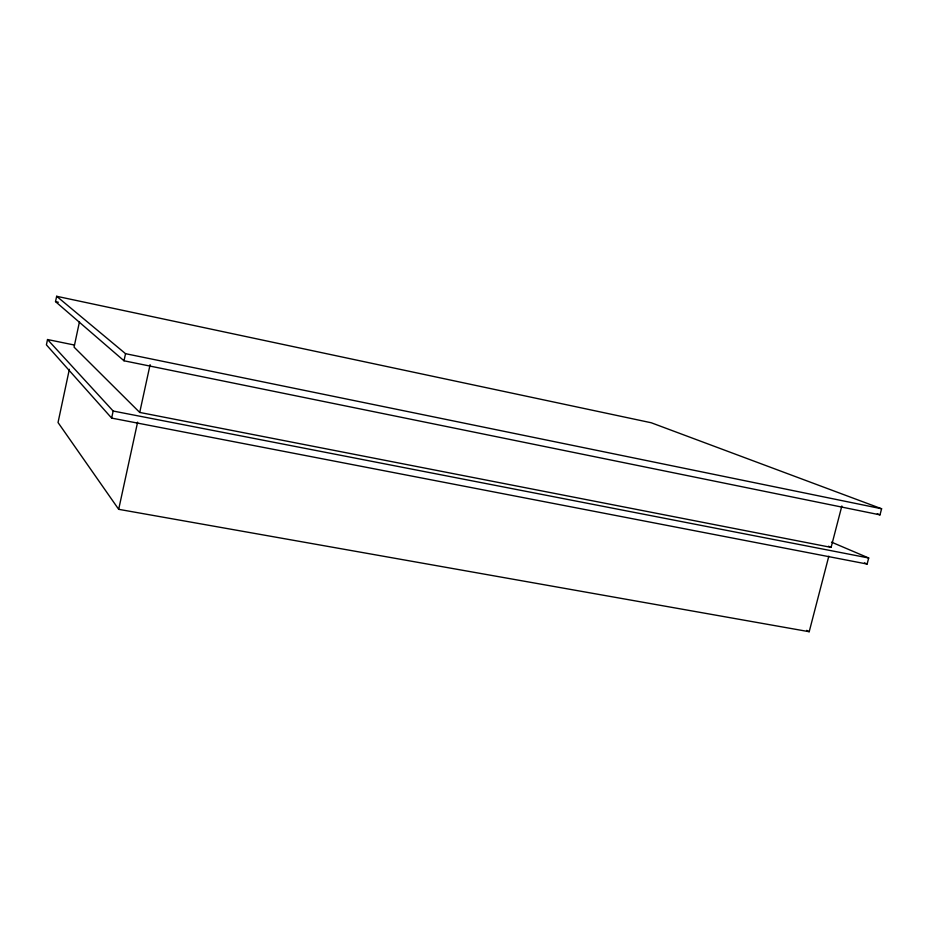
<?xml version="1.0" encoding="UTF-8"?>
<svg xmlns="http://www.w3.org/2000/svg" width="928" height="928" viewBox="0 0 928 928"><rect width="100%" height="100%" fill="white"/><g stroke="black" fill="none" stroke-linecap="round" stroke-linejoin="round"><path stroke-width="1.39" d="M74.472 345.054L47.525 339.532L46.4 344.856L111.638 418.087L867.112 564.05L868.701 557.995L831.534 542.149M55.518 301.635L56.654 296.287L651.236 422.762L881.6 508.764L879.999 514.866L124.004 360.783L55.518 301.635L58.348 302.238M69.356 369.309L58.035 422.518L118.68 509.321L809.204 631.713L828.82 556.185M79.483 321.68L74.066 347.13L139.722 412.438L831.105 547.381L841.847 505.992M111.638 418.087L113.158 411.034L47.525 339.532M124.004 360.783L125.535 353.684L56.654 296.287M118.68 509.321L137.611 422.159M139.722 412.438L150.104 364.669M113.158 411.034L868.701 557.995M125.535 353.684L881.6 508.764M877.296 513.834L879.999 514.866M828.449 546.232L831.105 547.381M864.467 562.902L867.112 564.05M806.664 630.367L809.204 631.713"/></g></svg>
